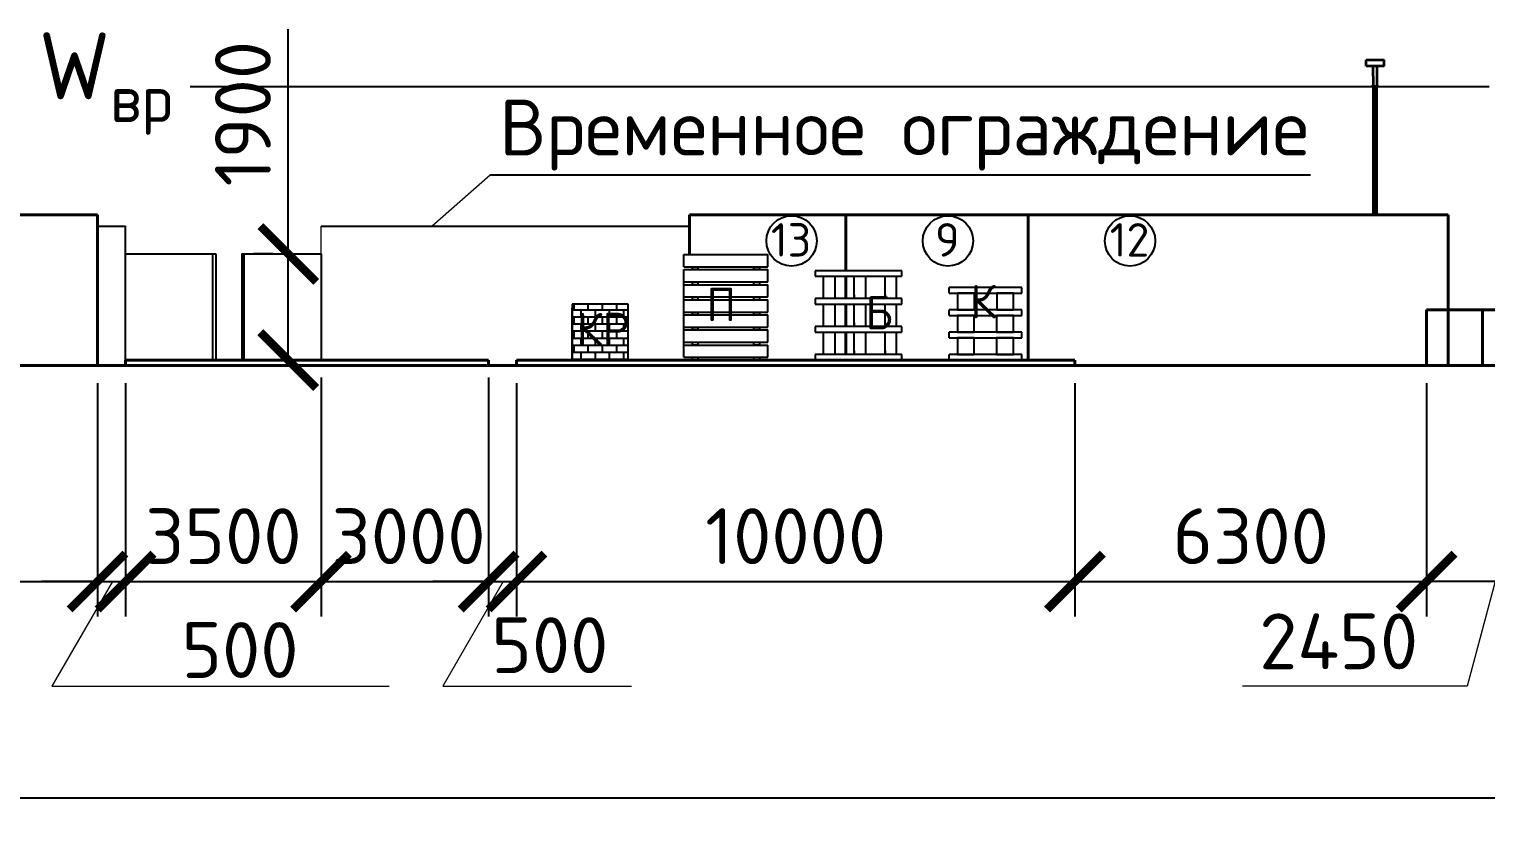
# Model space of a CAD drawing. Header units: millimetres. Extents: x -782 to 10910, y 3841 to 13237.
# Drawn here: x 8718.5 to 8770.6, y 6679.4 to 6708.2 of the extents above; entities that cross this region are included whole.
import ezdxf

# ---------------------------------------------------------------- set-up
doc = ezdxf.new("R2010")
doc.units = ezdxf.units.MM
doc.layers.add('1', color=7, linetype='Continuous')
doc.layers.add('Оbводка', color=1, linetype='Continuous', lineweight=90)
doc.styles.add('2.5', font='isocpeur.ttf', dxfattribs={"height": 2})
doc.styles.add('GOST-2.304_Type-B', font='GOST_Common.ttf')
doc.styles.add('Isocpeur', font='isocpeur.ttf')
doc.dimstyles.new('М500 стройгенп', dxfattribs={"dimtxt": 2, "dimasz": 2, "dimexe": 1.25, "dimexo": 0.625, "dimtad": 1, "dimlfac": 500, "dimtxsty": '2.5', "dimblk": 'ARCHTICK', "dimcen": 2.5, "dimadec": 0, "dimazin": 0, "dimtfac": 1, "dimtmove": 0, "dimatfit": 3, "dimfxl": 1, "dimarcsym": 0})

# ---------------------------------------------------------------- blocks, each defined once
blk = doc.blocks.new('_ArchTick')
at = {"color": 0, "linetype": 'ByBlock', "const_width": 0.15}
blk.add_lwpolyline([(-0.5, -0.5), (0.5, 0.5)], dxfattribs=at)
blk = doc.blocks.new('*D234')
at = {"color": 0, "lineweight": -2, "transparency": 16777216}
for p, q in [((8708.999, 6695.476), (8708.999, 6687.118)), ((8720.914, 6695.476), (8720.914, 6687.118)), ((8708.999, 6688.368), (8720.914, 6688.368))]:
    blk.add_line(p, q, dxfattribs=at)
at = {"layer": 'Defpoints', "color": 0, "lineweight": 25, "transparency": 16777216}
for p in [(8708.999, 6696.101), (8720.914, 6696.101), (8720.914, 6688.368)]:
    blk.add_point(p, dxfattribs=at)
at = {"color": 0, "lineweight": -2, "transparency": 16777216, "xscale": 2, "yscale": 2, "zscale": 2, "rotation": 180}
blk.add_blockref('_ArchTick', (8708.999, 6688.368), dxfattribs=at)
at = {"color": 0, "lineweight": -2, "transparency": 16777216, "xscale": 2, "yscale": 2, "zscale": 2}
blk.add_blockref('_ArchTick', (8720.914, 6688.368), dxfattribs=at)
at = {"color": 0, "lineweight": 20, "transparency": 16777216, "insert": (8714.957, 6689.993), "char_height": 2, "attachment_point": 5, "style": '2.5'}
blk.add_mtext('6000', dxfattribs=at)
blk = doc.blocks.new('*D235')
at = {"color": 0, "lineweight": -2, "transparency": 16777216}
for p, q in [((8721.923, 6695.476), (8721.923, 6687.118)), ((8728.923, 6695.676), (8728.923, 6687.118)), ((8721.923, 6688.368), (8728.923, 6688.368))]:
    blk.add_line(p, q, dxfattribs=at)
at = {"layer": 'Defpoints', "color": 0, "lineweight": 25, "transparency": 16777216}
for p in [(8721.923, 6696.101), (8728.923, 6696.301), (8728.923, 6688.368)]:
    blk.add_point(p, dxfattribs=at)
at = {"color": 0, "lineweight": -2, "transparency": 16777216, "xscale": 2, "yscale": 2, "zscale": 2, "rotation": 180}
blk.add_blockref('_ArchTick', (8721.923, 6688.368), dxfattribs=at)
at = {"color": 0, "lineweight": -2, "transparency": 16777216, "xscale": 2, "yscale": 2, "zscale": 2}
blk.add_blockref('_ArchTick', (8728.923, 6688.368), dxfattribs=at)
at = {"color": 0, "lineweight": 20, "transparency": 16777216, "insert": (8725.423, 6689.993), "char_height": 2, "attachment_point": 5, "style": '2.5'}
blk.add_mtext('3500', dxfattribs=at)
blk = doc.blocks.new('*D226')
at = {"color": 0, "lineweight": -2, "transparency": 16777216}
for p, q in [((8720.914, 6695.476), (8720.914, 6687.118)), ((8721.923, 6695.476), (8721.923, 6687.118)), ((8720.914, 6688.368), (8718.914, 6688.368)), ((8720.914, 6688.368), (8721.923, 6688.368)), ((8721.923, 6688.368), (8723.923, 6688.368))]:
    blk.add_line(p, q, dxfattribs=at)
at = {"layer": 'Defpoints', "color": 0, "lineweight": 25, "transparency": 16777216}
for p in [(8720.914, 6696.101), (8721.923, 6696.101), (8721.923, 6688.368)]:
    blk.add_point(p, dxfattribs=at)
at = {"color": 0, "lineweight": -2, "transparency": 16777216, "xscale": 2, "yscale": 2, "zscale": 2}
blk.add_blockref('_ArchTick', (8720.914, 6688.368), dxfattribs=at)
at = {"color": 0, "lineweight": -2, "transparency": 16777216, "xscale": 2, "yscale": 2, "zscale": 2, "rotation": 180}
blk.add_blockref('_ArchTick', (8721.923, 6688.368), dxfattribs=at)
at = {"color": 0, "lineweight": 20, "transparency": 16777216, "insert": (8726.019, 6685.915), "char_height": 2, "attachment_point": 5, "style": '2.5'}
blk.add_mtext('500', dxfattribs=at)
blk = doc.blocks.new('*D236')
at = {"color": 0, "lineweight": -2, "transparency": 16777216}
for p, q in [((8728.923, 6695.676), (8728.923, 6687.118)), ((8734.923, 6695.676), (8734.923, 6687.118)), ((8728.923, 6688.368), (8734.923, 6688.368))]:
    blk.add_line(p, q, dxfattribs=at)
at = {"layer": 'Defpoints', "color": 0, "lineweight": 25, "transparency": 16777216}
for p in [(8728.923, 6696.301), (8734.923, 6696.301), (8734.923, 6688.368)]:
    blk.add_point(p, dxfattribs=at)
at = {"color": 0, "lineweight": -2, "transparency": 16777216, "xscale": 2, "yscale": 2, "zscale": 2, "rotation": 180}
blk.add_blockref('_ArchTick', (8728.923, 6688.368), dxfattribs=at)
at = {"color": 0, "lineweight": -2, "transparency": 16777216, "xscale": 2, "yscale": 2, "zscale": 2}
blk.add_blockref('_ArchTick', (8734.923, 6688.368), dxfattribs=at)
at = {"color": 0, "lineweight": 20, "transparency": 16777216, "insert": (8732.057, 6689.993), "char_height": 2, "attachment_point": 5, "style": '2.5'}
blk.add_mtext('3000', dxfattribs=at)
blk = doc.blocks.new('*D237')
at = {"color": 0, "lineweight": -2, "transparency": 16777216}
for p, q in [((8734.923, 6695.476), (8734.923, 6687.118)), ((8735.923, 6695.476), (8735.923, 6687.118)), ((8734.923, 6688.368), (8732.923, 6688.368)), ((8734.923, 6688.368), (8735.923, 6688.368)), ((8735.923, 6688.368), (8737.923, 6688.368))]:
    blk.add_line(p, q, dxfattribs=at)
at = {"layer": 'Defpoints', "color": 0, "lineweight": 25, "transparency": 16777216}
for p in [(8734.923, 6696.101), (8735.923, 6696.101), (8735.923, 6688.368)]:
    blk.add_point(p, dxfattribs=at)
at = {"color": 0, "lineweight": -2, "transparency": 16777216, "xscale": 2, "yscale": 2, "zscale": 2}
blk.add_blockref('_ArchTick', (8734.923, 6688.368), dxfattribs=at)
at = {"color": 0, "lineweight": -2, "transparency": 16777216, "xscale": 2, "yscale": 2, "zscale": 2, "rotation": 180}
blk.add_blockref('_ArchTick', (8735.923, 6688.368), dxfattribs=at)
at = {"color": 0, "lineweight": 20, "transparency": 16777216, "insert": (8737.117, 6686.088), "char_height": 2, "attachment_point": 5, "style": '2.5'}
blk.add_mtext('500', dxfattribs=at)
blk = doc.blocks.new('*D238')
at = {"color": 0, "lineweight": -2, "transparency": 16777216}
for p, q in [((8735.923, 6695.476), (8735.923, 6687.118)), ((8755.923, 6695.476), (8755.923, 6687.118)), ((8735.923, 6688.368), (8755.923, 6688.368))]:
    blk.add_line(p, q, dxfattribs=at)
at = {"layer": 'Defpoints', "color": 0, "lineweight": 25, "transparency": 16777216}
for p in [(8735.923, 6696.101), (8755.923, 6696.101), (8755.923, 6688.368)]:
    blk.add_point(p, dxfattribs=at)
at = {"color": 0, "lineweight": -2, "transparency": 16777216, "xscale": 2, "yscale": 2, "zscale": 2, "rotation": 180}
blk.add_blockref('_ArchTick', (8735.923, 6688.368), dxfattribs=at)
at = {"color": 0, "lineweight": -2, "transparency": 16777216, "xscale": 2, "yscale": 2, "zscale": 2}
blk.add_blockref('_ArchTick', (8755.923, 6688.368), dxfattribs=at)
at = {"color": 0, "lineweight": 20, "transparency": 16777216, "insert": (8745.923, 6689.993), "char_height": 2, "attachment_point": 5, "style": '2.5'}
blk.add_mtext('10000', dxfattribs=at)
blk = doc.blocks.new('*D239')
at = {"color": 0, "lineweight": -2, "transparency": 16777216}
for p, q in [((8755.923, 6695.476), (8755.923, 6687.118)), ((8768.523, 6695.476), (8768.523, 6687.118)), ((8755.923, 6688.368), (8768.523, 6688.368))]:
    blk.add_line(p, q, dxfattribs=at)
at = {"layer": 'Defpoints', "color": 0, "lineweight": 25, "transparency": 16777216}
for p in [(8755.923, 6696.101), (8768.523, 6696.101), (8768.523, 6688.368)]:
    blk.add_point(p, dxfattribs=at)
at = {"color": 0, "lineweight": -2, "transparency": 16777216, "xscale": 2, "yscale": 2, "zscale": 2, "rotation": 180}
blk.add_blockref('_ArchTick', (8755.923, 6688.368), dxfattribs=at)
at = {"color": 0, "lineweight": -2, "transparency": 16777216, "xscale": 2, "yscale": 2, "zscale": 2}
blk.add_blockref('_ArchTick', (8768.523, 6688.368), dxfattribs=at)
at = {"color": 0, "lineweight": 20, "transparency": 16777216, "insert": (8762.223, 6689.993), "char_height": 2, "attachment_point": 5, "style": '2.5'}
blk.add_mtext('6300', dxfattribs=at)
blk = doc.blocks.new('*D240')
at = {"color": 0, "lineweight": -2, "transparency": 16777216}
for p, q in [((8773.423, 6696.036), (8773.423, 6687.118)), ((8768.523, 6695.476), (8768.523, 6687.118)), ((8773.423, 6688.368), (8768.523, 6688.368))]:
    blk.add_line(p, q, dxfattribs=at)
at = {"layer": 'Defpoints', "color": 0, "lineweight": 25, "transparency": 16777216}
for p in [(8773.423, 6696.661), (8768.523, 6696.101), (8768.523, 6688.368)]:
    blk.add_point(p, dxfattribs=at)
at = {"color": 0, "lineweight": -2, "transparency": 16777216, "xscale": 2, "yscale": 2, "zscale": 2, "rotation": 180}
blk.add_blockref('_ArchTick', (8768.523, 6688.368), dxfattribs=at)
at = {"color": 0, "lineweight": -2, "transparency": 16777216, "xscale": 2, "yscale": 2, "zscale": 2}
blk.add_blockref('_ArchTick', (8773.423, 6688.368), dxfattribs=at)
at = {"color": 0, "lineweight": 20, "transparency": 16777216, "insert": (8765.372, 6686.227), "char_height": 2, "attachment_point": 5, "style": '2.5'}
blk.add_mtext('2450', dxfattribs=at)
blk = doc.blocks.new('*D229')
at = {"color": 0, "lineweight": -2, "transparency": 16777216}
for p, q in [((8697.203, 6695.476), (8697.203, 6679.367)), ((8965.723, 6695.476), (8965.723, 6679.367)), ((8697.203, 6680.617), (8965.723, 6680.617))]:
    blk.add_line(p, q, dxfattribs=at)
at = {"layer": 'Defpoints', "color": 0, "lineweight": 25, "transparency": 16777216}
for p in [(8697.203, 6696.101), (8965.723, 6696.101), (8965.723, 6680.617)]:
    blk.add_point(p, dxfattribs=at)
at = {"color": 0, "lineweight": -2, "transparency": 16777216, "xscale": 2, "yscale": 2, "zscale": 2, "rotation": 180}
blk.add_blockref('_ArchTick', (8697.203, 6680.617), dxfattribs=at)
at = {"color": 0, "lineweight": -2, "transparency": 16777216, "xscale": 2, "yscale": 2, "zscale": 2}
blk.add_blockref('_ArchTick', (8965.723, 6680.617), dxfattribs=at)
at = {"color": 0, "lineweight": 20, "transparency": 16777216, "insert": (8830.463, 6682.242), "char_height": 2, "attachment_point": 5, "style": '2.5'}
blk.add_mtext('136000', dxfattribs=at)
blk = doc.blocks.new('*D254')
at = {"color": 0, "lineweight": -2, "transparency": 16777216}
for p, q in [((8727.75, 6700.101), (8727.75, 6708.151)), ((8727.214, 6700.101), (8726.5, 6700.101)), ((8727.75, 6696.301), (8727.75, 6700.101)), ((8727.214, 6696.301), (8726.5, 6696.301))]:
    blk.add_line(p, q, dxfattribs=at)
at = {"layer": 'Defpoints', "color": 0, "lineweight": 25, "transparency": 16777216}
for p in [(8727.75, 6700.101), (8727.839, 6700.101), (8727.839, 6696.301)]:
    blk.add_point(p, dxfattribs=at)
at = {"color": 0, "lineweight": -2, "transparency": 16777216, "xscale": 2, "yscale": 2, "zscale": 2}
for p, rotation in [((8727.75, 6700.101), 90), ((8727.75, 6696.301), 270)]:
    blk.add_blockref('_ArchTick', p, dxfattribs=dict(at, rotation=rotation))
at = {"color": 0, "lineweight": 20, "transparency": 16777216, "insert": (8726.125, 6705.126), "char_height": 2, "attachment_point": 5, "rotation": 90, "style": '2.5'}
blk.add_mtext('1900', dxfattribs=at)

msp = doc.modelspace()

# ---------------------------------------------------------------- hatches: boundary and pattern name
at = {"lineweight": 25, "ltscale": 0.5}
h = msp.add_hatch(dxfattribs=at)
h.set_pattern_fill('BRICK', color=256, scale=0.04)
h.set_pattern_definition([(0, (6485.51544, 3840.0981), (0, 0.254), []), (90, (6485.51544, 3840.0981), (-0.508, 3e-17), [0.254, -0.254]), (90, (6485.76944, 3840.0981), (-0.508, 3e-17), [-0.254, 0.254])])
h.paths.add_polyline_path([(8737.92296, 6696.300825), (8739.92296, 6696.300825), (8739.92296, 6698.300825), (8737.92296, 6698.300825)])

# ---------------------------------------------------------------- linework, layer by layer
at = {"lineweight": 35}
for p, q in [((8766.351184, 6706.830581), (8766.351184, 6707.059464)), ((8766.351184, 6707.059464), (8767.001183, 6707.058493)), ((8766.601183, 6706.831552), (8766.351184, 6706.831066)), ((8767.001183, 6706.830954), (8766.601183, 6706.831552)), ((8766.601183, 6706.831552), (8766.602602, 6706.100825)), ((8766.751183, 6706.100825), (8766.751183, 6706.831552)), ((8767.001183, 6706.82961), (8767.001183, 6707.058493)), ((8766.795364, 6706.100825), (8766.545364, 6706.100825)), ((8766.795364, 6706.100825), (8766.545364, 6706.100825))]:
    msp.add_line(p, q, dxfattribs=at)
at = {"lineweight": 25}
for p, q in [((8724.239654, 6706.100825), (8770.764734, 6706.100825)), ((8764.359527, 6702.925866), (8734.980101, 6702.925866)), ((8720.914208, 6701.100825), (8721.92296, 6701.100825)), ((8721.92296, 6696.300825), (8721.92296, 6701.100825)), ((8728.92296, 6701.100825), (8742.12296, 6701.100825)), ((8721.92296, 6700.100825), (8725.153738, 6700.100825)), ((8725.039925, 6700.100825), (8725.039925, 6696.300825)), ((8725.153738, 6700.100825), (8725.153738, 6696.300825)), ((8726.081815, 6700.100825), (8726.081815, 6696.300825)), ((8726.081815, 6700.100825), (8728.92296, 6700.100825)), ((8726.155458, 6700.100825), (8726.155458, 6696.300825)), ((8728.92296, 6700.100825), (8728.92296, 6696.300825)), ((8741.92296, 6699.640825), (8741.92296, 6700.080825)), ((8741.92296, 6700.080825), (8744.92296, 6700.080825)), ((8744.92296, 6699.640825), (8744.92296, 6700.080825)), ((8741.92296, 6699.640825), (8744.92296, 6699.640825)), ((8741.92296, 6699.100825), (8741.92296, 6699.540825)), ((8741.92296, 6699.540825), (8744.92296, 6699.540825)), ((8742.22296, 6699.540825), (8742.22296, 6699.640825)), ((8742.22296, 6699.640825), (8742.42296, 6699.640825)), ((8742.42296, 6699.540825), (8742.22296, 6699.540825)), ((8742.42296, 6699.640825), (8742.42296, 6699.540825)), ((8744.42296, 6699.540825), (8744.42296, 6699.640825)), ((8744.42296, 6699.640825), (8744.62296, 6699.640825)), ((8744.62296, 6699.540825), (8744.42296, 6699.540825)), ((8744.62296, 6699.640825), (8744.62296, 6699.540825)), ((8744.92296, 6699.100825), (8744.92296, 6699.540825)), ((8749.72296, 6699.500825), (8746.62296, 6699.500825)), ((8746.62296, 6699.500825), (8746.62296, 6699.300825)), ((8748.42296, 6699.500825), (8748.02296, 6699.500825)), ((8749.52296, 6699.500825), (8749.12296, 6699.500825)), ((8749.72296, 6699.300825), (8749.72296, 6699.500825)), ((8741.92296, 6696.400825), (8741.92296, 6699.410463)), ((8741.92296, 6699.100825), (8744.92296, 6699.100825)), ((8741.92296, 6698.560825), (8741.92296, 6699.000825)), ((8741.92296, 6699.000825), (8744.92296, 6699.000825)), ((8742.22296, 6699.000825), (8742.22296, 6699.100825)), ((8742.22296, 6699.100825), (8742.42296, 6699.100825)), ((8742.42296, 6699.000825), (8742.22296, 6699.000825)), ((8742.42296, 6699.100825), (8742.42296, 6699.000825)), ((8744.42296, 6699.000825), (8744.42296, 6699.100825)), ((8744.42296, 6699.100825), (8744.62296, 6699.100825)), ((8744.62296, 6699.000825), (8744.42296, 6699.000825)), ((8744.62296, 6699.100825), (8744.62296, 6699.000825)), ((8744.92296, 6698.560825), (8744.92296, 6699.000825)), ((8746.62296, 6699.300825), (8749.52296, 6699.300825)), ((8746.92296, 6698.500825), (8746.92296, 6699.300825)), ((8746.92296, 6699.300825), (8747.32296, 6699.300825)), ((8747.32296, 6699.300825), (8747.32296, 6698.500825)), ((8748.02296, 6698.500825), (8748.02296, 6699.300825)), ((8748.02296, 6699.300825), (8748.42296, 6699.300825)), ((8748.42296, 6699.300825), (8748.42296, 6698.500825)), ((8749.12296, 6698.500825), (8749.12296, 6699.300825)), ((8749.12296, 6699.300825), (8749.52296, 6699.300825)), ((8749.52296, 6699.300825), (8749.52296, 6698.500825)), ((8749.52296, 6699.300825), (8749.72296, 6699.300825)), ((8741.92296, 6698.560825), (8744.92296, 6698.560825)), ((8741.92296, 6698.020825), (8741.92296, 6698.460825)), ((8741.92296, 6698.460825), (8744.92296, 6698.460825)), ((8742.22296, 6698.460825), (8742.22296, 6698.560825)), ((8742.22296, 6698.560825), (8742.42296, 6698.560825)), ((8742.42296, 6698.460825), (8742.22296, 6698.460825)), ((8742.42296, 6698.560825), (8742.42296, 6698.460825)), ((8744.42296, 6698.460825), (8744.42296, 6698.560825)), ((8744.42296, 6698.560825), (8744.62296, 6698.560825)), ((8744.62296, 6698.460825), (8744.42296, 6698.460825)), ((8744.62296, 6698.560825), (8744.62296, 6698.460825)), ((8744.92296, 6698.020825), (8744.92296, 6698.460825)), ((8749.72296, 6698.500825), (8746.62296, 6698.500825)), ((8746.62296, 6698.500825), (8746.62296, 6698.300825)), ((8749.72296, 6698.500825), (8746.62296, 6698.500825)), ((8747.32296, 6698.500825), (8746.92296, 6698.500825)), ((8748.02296, 6698.634616), (8748.02296, 6698.500825)), ((8748.42296, 6698.500825), (8748.02296, 6698.500825)), ((8748.42296, 6698.500825), (8748.02296, 6698.500825)), ((8749.12296, 6698.634616), (8749.12296, 6698.500825)), ((8749.52296, 6698.500825), (8749.12296, 6698.500825)), ((8749.52296, 6698.500825), (8749.12296, 6698.500825)), ((8749.72296, 6698.300825), (8749.72296, 6698.500825)), ((8754.023309, 6698.897791), (8751.42296, 6698.900509)), ((8751.42296, 6698.700823), (8751.42296, 6698.900509)), ((8751.42296, 6698.700823), (8754.022438, 6698.700823)), ((8752.322438, 6698.700823), (8751.722438, 6698.700823)), ((8751.722438, 6698.700823), (8751.722438, 6698.100823)), ((8752.322438, 6698.100823), (8752.322438, 6698.700823)), ((8753.722438, 6698.700823), (8753.122438, 6698.700823)), ((8753.122438, 6698.700823), (8753.122438, 6698.100823)), ((8753.722438, 6698.100823), (8753.722438, 6698.700823)), ((8754.022438, 6698.700823), (8754.023116, 6698.700823)), ((8754.023309, 6698.701136), (8754.023309, 6698.897791)), ((8739.92296, 6698.300825), (8737.92296, 6698.300825)), ((8737.92296, 6698.300825), (8737.92296, 6696.300825)), ((8737.92296, 6696.300825), (8737.92296, 6698.163589)), ((8739.92296, 6696.300825), (8739.92296, 6698.300825)), ((8741.92296, 6698.020825), (8744.92296, 6698.020825)), ((8741.92296, 6697.480825), (8741.92296, 6697.920825)), ((8741.92296, 6697.920825), (8744.92296, 6697.920825)), ((8742.22296, 6697.920825), (8742.22296, 6698.020825)), ((8742.22296, 6698.020825), (8742.42296, 6698.020825)), ((8742.42296, 6697.920825), (8742.22296, 6697.920825)), ((8742.42296, 6698.020825), (8742.42296, 6697.920825)), ((8744.42296, 6697.920825), (8744.42296, 6698.020825)), ((8744.42296, 6698.020825), (8744.62296, 6698.020825)), ((8744.62296, 6697.920825), (8744.42296, 6697.920825)), ((8744.62296, 6698.020825), (8744.62296, 6697.920825)), ((8744.92296, 6697.480825), (8744.92296, 6697.920825)), ((8746.62296, 6698.300825), (8749.52296, 6698.300825)), ((8746.92296, 6697.500825), (8746.92296, 6698.300825)), ((8746.92296, 6698.300825), (8747.32296, 6698.300825)), ((8747.32296, 6698.300825), (8747.32296, 6697.500825)), ((8748.02296, 6697.500825), (8748.02296, 6698.300825)), ((8748.02296, 6698.300825), (8748.42296, 6698.300825)), ((8748.42296, 6698.300825), (8748.42296, 6697.500825)), ((8749.12296, 6697.500825), (8749.12296, 6698.300825)), ((8749.12296, 6698.300825), (8749.52296, 6698.300825)), ((8749.52296, 6698.300825), (8749.52296, 6697.500825)), ((8749.52296, 6698.300825), (8749.72296, 6698.300825)), ((8754.022526, 6698.097824), (8751.422438, 6698.100823)), ((8751.42296, 6697.900824), (8751.42296, 6698.100823)), ((8754.022526, 6698.097792), (8751.42296, 6698.100509)), ((8751.42296, 6697.900824), (8754.021602, 6697.900824)), ((8752.321602, 6697.900824), (8751.721602, 6697.900824)), ((8751.721602, 6697.900824), (8751.721602, 6697.300824)), ((8751.722438, 6698.100823), (8752.322438, 6698.100823)), ((8752.321602, 6697.300824), (8752.321602, 6697.900824)), ((8753.721602, 6697.900824), (8753.121602, 6697.900824)), ((8753.121602, 6697.900824), (8753.121602, 6697.300824)), ((8753.122438, 6698.100823), (8753.722438, 6698.100823)), ((8753.721602, 6697.300824), (8753.721602, 6697.900824)), ((8754.021602, 6697.900824), (8754.022333, 6697.900824)), ((8754.022473, 6697.901137), (8754.022473, 6698.097792)), ((8754.022526, 6698.097792), (8754.022526, 6698.097824)), ((8741.92296, 6697.480825), (8744.92296, 6697.480825)), ((8741.92296, 6696.940825), (8741.92296, 6697.380825)), ((8741.92296, 6697.380825), (8744.92296, 6697.380825)), ((8742.22296, 6697.380825), (8742.22296, 6697.480825)), ((8742.22296, 6697.480825), (8742.42296, 6697.480825)), ((8742.42296, 6697.380825), (8742.22296, 6697.380825)), ((8742.42296, 6697.480825), (8742.42296, 6697.380825)), ((8744.42296, 6697.380825), (8744.42296, 6697.480825)), ((8744.42296, 6697.480825), (8744.62296, 6697.480825)), ((8744.62296, 6697.380825), (8744.42296, 6697.380825)), ((8744.62296, 6697.480825), (8744.62296, 6697.380825)), ((8744.92296, 6696.940825), (8744.92296, 6697.380825)), ((8749.72296, 6697.500825), (8746.62296, 6697.500825)), ((8746.62296, 6697.500825), (8746.62296, 6697.300825)), ((8749.72296, 6697.500825), (8746.62296, 6697.500825)), ((8747.32296, 6697.500825), (8746.92296, 6697.500825)), ((8748.02296, 6697.634616), (8748.02296, 6697.500825)), ((8748.42296, 6697.500825), (8748.02296, 6697.500825)), ((8748.42296, 6697.500825), (8748.02296, 6697.500825)), ((8749.12296, 6697.634616), (8749.12296, 6697.500825)), ((8749.52296, 6697.500825), (8749.12296, 6697.500825)), ((8749.52296, 6697.500825), (8749.12296, 6697.500825)), ((8749.72296, 6697.300825), (8749.72296, 6697.500825)), ((8741.92296, 6696.940825), (8744.92296, 6696.940825)), ((8741.92296, 6696.400825), (8741.92296, 6696.840825)), ((8741.92296, 6696.840825), (8744.92296, 6696.840825)), ((8742.22296, 6696.840825), (8742.22296, 6696.940825)), ((8742.22296, 6696.940825), (8742.42296, 6696.940825)), ((8742.42296, 6696.840825), (8742.22296, 6696.840825)), ((8742.42296, 6696.940825), (8742.42296, 6696.840825)), ((8744.42296, 6696.840825), (8744.42296, 6696.940825)), ((8744.42296, 6696.940825), (8744.62296, 6696.940825)), ((8744.62296, 6696.840825), (8744.42296, 6696.840825)), ((8744.62296, 6696.940825), (8744.62296, 6696.840825)), ((8744.92296, 6696.400825), (8744.92296, 6696.840825)), ((8746.62296, 6697.300825), (8749.52296, 6697.300825)), ((8746.92296, 6696.500825), (8746.92296, 6697.300825)), ((8746.92296, 6697.300825), (8747.32296, 6697.300825)), ((8747.32296, 6697.300825), (8747.32296, 6696.500825)), ((8748.02296, 6696.500825), (8748.02296, 6697.300825)), ((8748.02296, 6697.300825), (8748.42296, 6697.300825)), ((8748.42296, 6697.300825), (8748.42296, 6696.500825)), ((8749.12296, 6696.500825), (8749.12296, 6697.300825)), ((8749.12296, 6697.300825), (8749.52296, 6697.300825)), ((8749.52296, 6697.300825), (8749.52296, 6696.500825)), ((8749.52296, 6697.300825), (8749.72296, 6697.300825)), ((8754.021742, 6697.297825), (8751.421602, 6697.300824)), ((8751.42296, 6697.100825), (8751.42296, 6697.300822)), ((8754.021742, 6697.297793), (8751.42296, 6697.300509)), ((8751.42296, 6697.100825), (8754.020766, 6697.100825)), ((8752.320766, 6697.100825), (8751.720766, 6697.100825)), ((8751.720766, 6697.100825), (8751.720766, 6696.500825)), ((8751.721602, 6697.300824), (8752.321602, 6697.300824)), ((8752.320766, 6696.500825), (8752.320766, 6697.100825)), ((8753.720766, 6697.100825), (8753.120766, 6697.100825)), ((8753.120766, 6697.100825), (8753.120766, 6696.500825)), ((8753.121602, 6697.300824), (8753.721602, 6697.300824)), ((8753.720766, 6696.500825), (8753.720766, 6697.100825)), ((8754.020766, 6697.100825), (8754.021549, 6697.100825)), ((8754.021637, 6697.101138), (8754.021637, 6697.297793)), ((8754.021742, 6697.297793), (8754.021742, 6697.297825)), ((8741.92296, 6696.400825), (8744.92296, 6696.400825)), ((8742.22296, 6696.300825), (8742.22296, 6696.400825)), ((8742.22296, 6696.400825), (8742.42296, 6696.400825)), ((8742.42296, 6696.400825), (8742.42296, 6696.300825)), ((8744.42296, 6696.300825), (8744.42296, 6696.400825)), ((8744.42296, 6696.400825), (8744.62296, 6696.400825)), ((8744.62296, 6696.400825), (8744.62296, 6696.300825)), ((8749.72296, 6696.500825), (8746.62296, 6696.500825)), ((8746.62296, 6696.500825), (8746.62296, 6696.300825)), ((8747.32296, 6696.500825), (8746.92296, 6696.500825)), ((8748.02296, 6696.634616), (8748.02296, 6696.500825)), ((8748.42296, 6696.500825), (8748.02296, 6696.500825)), ((8749.12296, 6696.634616), (8749.12296, 6696.500825)), ((8749.52296, 6696.500825), (8749.12296, 6696.500825)), ((8749.72296, 6696.300825), (8749.72296, 6696.500825)), ((8754.020959, 6696.497826), (8751.420766, 6696.500825)), ((8751.42296, 6696.300825), (8751.42296, 6696.500822)), ((8751.720766, 6696.500825), (8752.320766, 6696.500825)), ((8753.120766, 6696.500825), (8753.720766, 6696.500825)), ((8754.020766, 6696.300825), (8754.020959, 6696.497826)), ((8737.92296, 6696.300825), (8739.92296, 6696.300825)), ((8742.42296, 6696.300825), (8742.22296, 6696.300825)), ((8744.62296, 6696.300825), (8744.42296, 6696.300825)), ((8746.62296, 6696.300825), (8749.52296, 6696.300825)), ((8749.52296, 6696.300825), (8749.72296, 6696.300825)), ((8751.42296, 6696.300825), (8754.020766, 6696.300825))]:
    msp.add_line(p, q, dxfattribs=at)
at = {"lineweight": 20}
for p, q in [((8724.239654, 6706.100825), (8755.694821, 6706.100825)), ((8734.980101, 6702.925866), (8732.899474, 6701.100825)), ((8728.92296, 6700.100825), (8728.92296, 6701.100825)), ((8721.92296, 6696.100825), (8721.92296, 6700.100825)), ((8694.881189, 6696.100825), (8721.92296, 6696.100825)), ((8721.92296, 6696.300825), (8723.92296, 6696.300825)), ((8721.92296, 6696.300825), (8721.92296, 6696.300825)), ((8723.92296, 6696.300825), (8725.92296, 6696.300825)), ((8721.44868, 6688.368048), (8719.283616, 6684.618048)), ((8735.44868, 6688.368048), (8733.283616, 6684.618048)), ((8770.97296, 6688.368048), (8769.968151, 6684.618048)), ((8719.283616, 6684.618048), (8731.368255, 6684.618048)), ((8733.283616, 6684.618048), (8740.045649, 6684.618048)), ((8769.968151, 6684.618048), (8761.927428, 6684.618048))]:
    msp.add_line(p, q, dxfattribs=at)
at = {"color": 0, "linetype": 'Continuous', "lineweight": 35}
msp.add_line((8766.795364, 6706.100825), (8766.545364, 6706.100825), dxfattribs=at)
at = {"lineweight": 40}
for p, q in [((8766.624724, 6706.100825), (8766.624724, 6701.500825)), ((8766.724724, 6701.500825), (8766.724724, 6706.100825)), ((8709.20296, 6701.500825), (8720.914208, 6701.500825)), ((8720.914208, 6701.500825), (8720.914208, 6696.100825)), ((8720.914208, 6696.100825), (8720.914208, 6701.500825)), ((8742.12296, 6701.500825), (8742.12296, 6700.080825)), ((8742.12296, 6701.500825), (8747.72296, 6701.500825)), ((8747.72296, 6701.500825), (8747.72296, 6699.500825)), ((8747.72296, 6701.500825), (8753.92296, 6701.500825)), ((8753.92296, 6701.500825), (8754.246734, 6701.500825)), ((8754.246734, 6701.500825), (8754.246734, 6696.300825)), ((8754.246734, 6701.500825), (8769.292209, 6701.500825)), ((8769.292209, 6701.500825), (8769.292209, 6696.100825)), ((8747.72296, 6699.300825), (8747.72296, 6698.500825)), ((8747.72296, 6698.300825), (8747.72296, 6697.500825)), ((8768.52296, 6696.100825), (8768.52296, 6698.100825)), ((8768.52296, 6698.100825), (8793.32296, 6698.100825)), ((8770.52296, 6696.100825), (8770.52296, 6698.100825)), ((8747.72296, 6697.300825), (8747.72296, 6696.500825)), ((8694.881189, 6696.100825), (8968.098183, 6696.100825)), ((8721.92296, 6696.100825), (8721.92296, 6696.300825)), ((8721.92296, 6696.300825), (8734.92296, 6696.300825)), ((8734.92296, 6696.300825), (8734.92296, 6696.100825)), ((8735.92296, 6696.300825), (8735.92296, 6696.100825)), ((8735.92296, 6696.300825), (8755.92296, 6696.300825)), ((8755.92296, 6696.300825), (8755.92296, 6696.100825))]:
    msp.add_line(p, q, dxfattribs=at)
at = {"color": 1, "lineweight": 25}
for p, q in [((8768.52296, 6696.100825), (8768.52296, 6697.100825)), ((8770.52296, 6696.100825), (8770.52296, 6697.100825))]:
    msp.add_line(p, q, dxfattribs=at)
at = {"layer": 'Оbводка', "color": 0, "lineweight": -2}
for centre in [(8745.775433, 6700.569996), (8751.375433, 6700.569996), (8757.899206, 6700.569996)]:
    msp.add_circle(centre, 0.902538, dxfattribs=at)

# ---------------------------------------------------------------- texts
at = {"lineweight": 25, "insert": (8735.307119, 6705.631824), "char_height": 2, "attachment_point": 1, "style": 'Isocpeur'}
msp.add_mtext_dynamic_manual_height_columns('Временное ограждение', width=33.70747748, gutter_width=12.5, heights=[0], dxfattribs=at)
at = {"lineweight": 40, "char_height": 1.199998, "width": 15.99997333, "attachment_point": 5, "style": 'Isocpeur'}
for s, insert in [('13', (8745.756815, 6700.606323)), ('9', (8751.356815, 6700.606323)), ('12', (8757.880588, 6700.606323))]:
    msp.add_mtext(s, dxfattribs=dict(at, insert=insert))
at = {"layer": '1', "insert": (8718.815132, 6708.042815), "char_height": 2.4, "width": 419.40066961, "attachment_point": 1, "style": 'GOST-2.304_Type-B'}
msp.add_mtext('\\A1;W{\\H0.7x;\\S^ вр;}', dxfattribs=at)
at = {"layer": '1', "lineweight": 25, "char_height": 1.199998, "width": 335.51997649, "attachment_point": 1, "style": 'Isocpeur'}
for s, insert in [('К', (8752.179978, 6698.996236)), ('П', (8742.72499, 6698.889672)), ('Б', (8748.42296, 6698.596237)), ('КР', (8738.081337, 6697.996237))]:
    msp.add_mtext(s, dxfattribs=dict(at, insert=insert))

# ---------------------------------------------------------------- dimensions: what is measured, and where the dimension line sits
at = {"lineweight": 20}
dim = msp.add_linear_dim(base=(8727.750279, 6700.100825), p1=(8727.839404, 6696.300825), p2=(8727.839404, 6700.100825), angle=90, dimstyle='М500 стройгенп', dxfattribs=at)
dim.commit()
dim.dimension.update_dxf_attribs({"geometry": '*D254', "text_midpoint": (8726.125279, 6705.125825)})
for base, p1, p2, picture, middle in [((8768.52296, 6688.368048), (8773.42296, 6696.660825), (8768.52296, 6696.100825), '*D240', (8765.372109, 6686.227313)), ((8734.92296, 6688.368048), (8728.92296, 6696.300825), (8734.92296, 6696.300825), '*D236', (8732.057409, 6689.993048)), ((8735.92296, 6688.368048), (8734.92296, 6696.100825), (8735.92296, 6696.100825), '*D237', (8737.11706, 6686.087573))]:
    dim = msp.add_linear_dim(base=base, p1=p1, p2=p2, dimstyle='М500 стройгенп', override={"dimtmove": 2}, dxfattribs=at)
    dim.commit()
    dim.dimension.update_dxf_attribs({"geometry": picture, "text_midpoint": middle, "dimtype": 160})
dim = msp.add_linear_dim(base=(8965.72296, 6680.616506), p1=(8697.20296, 6696.100825), p2=(8965.72296, 6696.100825), text='136000', dimstyle='М500 стройгенп', dxfattribs=at)
dim.commit()
dim.dimension.update_dxf_attribs({"geometry": '*D229', "text_midpoint": (8830.46296, 6680.616506), "dimtype": 160})
dim = msp.add_linear_dim(base=(8720.914208, 6688.368048), p1=(8708.999424, 6696.100825), p2=(8720.914208, 6696.100825), text='6000', dimstyle='М500 стройгенп', dxfattribs=at)
dim.commit()
dim.dimension.update_dxf_attribs({"geometry": '*D234', "text_midpoint": (8714.956816, 6689.993048)})
dim = msp.add_linear_dim(base=(8721.92296, 6688.368048), p1=(8720.914208, 6696.100825), p2=(8721.92296, 6696.100825), text='500', dimstyle='М500 стройгенп', override={"dimtmove": 2}, dxfattribs=at)
dim.commit()
dim.dimension.update_dxf_attribs({"geometry": '*D226', "text_midpoint": (8726.019473, 6685.91456), "dimtype": 160})
for base, p1, p2, picture, middle in [((8728.92296, 6688.368048), (8721.92296, 6696.100825), (8728.92296, 6696.300825), '*D235', (8725.42296, 6689.993048)), ((8755.92296, 6688.368048), (8735.92296, 6696.100825), (8755.92296, 6696.100825), '*D238', (8745.92296, 6689.993048)), ((8768.52296, 6688.368048), (8755.92296, 6696.100825), (8768.52296, 6696.100825), '*D239', (8762.22296, 6689.993048))]:
    dim = msp.add_linear_dim(base=base, p1=p1, p2=p2, dimstyle='М500 стройгенп', dxfattribs=at)
    dim.commit()
    dim.dimension.update_dxf_attribs({"geometry": picture, "text_midpoint": middle})

doc.saveas('drawing.dxf')
